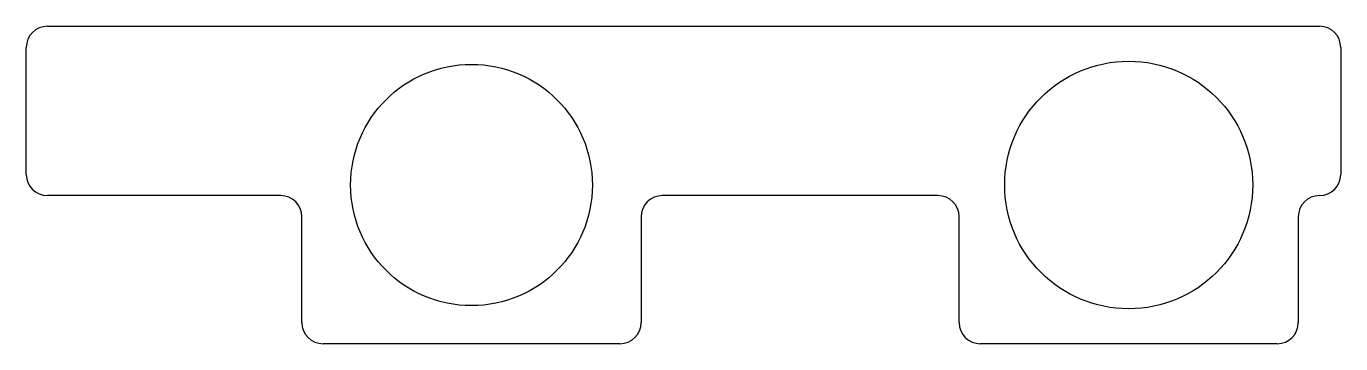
# Model space of a CAD drawing. Header units: millimetres. Extents: x 0 to 62, y 0 to 15.
import ezdxf

# ---------------------------------------------------------------- set-up
doc = ezdxf.new("R2010")
doc.units = ezdxf.units.MM
doc.layers.get('0').update_dxf_attribs({"lineweight": 25, "true_color": 0x000000})

msp = doc.modelspace()

# ---------------------------------------------------------------- linework, layer by layer
for p, q in [((1, 15), (61, 15)), ((0, 8), (0, 14)), ((62, 14), (62, 8)), ((12, 7), (1, 7)), ((43, 7), (30, 7)), ((61, 7), (61, 7)), ((13, 1), (13, 6)), ((29, 6), (29, 1)), ((44, 1), (44, 6)), ((60, 6), (60, 1)), ((28, 0), (14, 0)), ((59, 0), (45, 0))]:
    msp.add_line(p, q)
for centre, radius in [((21, 7.5), 5.7), ((52, 7.5), 5.85)]:
    msp.add_circle(centre, radius)
for centre, start, end in [((1, 14), 90, 180), ((61, 14), 0, 90), ((1, 8), 180, 270), ((61, 8), 270, 0), ((12, 6), 0, 90), ((30, 6), 90, 180), ((43, 6), 0, 90), ((61, 6), 90, 180), ((14, 1), 180, 270), ((28, 1), 270, 0), ((45, 1), 180, 270), ((59, 1), 270, 0)]:
    msp.add_arc(centre, 1, start, end)

doc.saveas('drawing.dxf')
